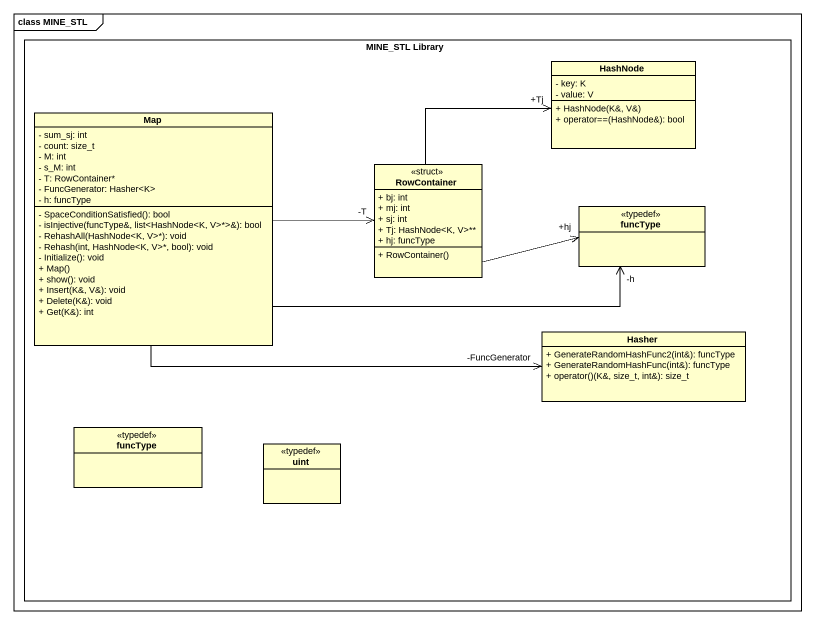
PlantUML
@startuml
mainframe class MINE_STL
hide circle
hide empty members
skinparam classAttributeIconSize 0
rectangle "MINE_STL Library" as MINE_STL_Library {
  class HashNode {
    - key: K
    - value: V
    + HashNode(K&, V&)
    + operator==(HashNode&): bool
  }
  class "Map" as Map_ {
    - sum_sj: int
    - count: size_t
    - M: int
    - s_M: int
    - T: RowContainer*
    - FuncGenerator: Hasher<K>
    - h: funcType
    - SpaceConditionSatisfied(): bool
    - isInjective(funcType&, list<HashNode<K, V>*>&): bool
    - RehashAll(HashNode<K, V>*): void
    - Rehash(int, HashNode<K, V>*, bool): void
    - Initialize(): void
    + Map()
    + show(): void
    + Insert(K&, V&): void
    + Delete(K&): void
    + Get(K&): int
  }
  class RowContainer <<struct>> {
    + bj: int
    + mj: int
    + sj: int
    + Tj: HashNode<K, V>**
    + hj: funcType
    + RowContainer()
  }
  class funcType <<typedef>>
  class Hasher {
    + GenerateRandomHashFunc2(int&): funcType
    + GenerateRandomHashFunc(int&): funcType
    + operator()(K&, size_t, int&): size_t
  }
  class "funcType" as funcType_2 <<typedef>>
  class uint <<typedef>>
}
Map_ -right-> "-T" RowContainer
Map_ -right-> "-h" funcType
Map_ -right-> "-FuncGenerator" Hasher
RowContainer -right-> "+Tj" HashNode
RowContainer -right-> "+hj" funcType
@enduml
